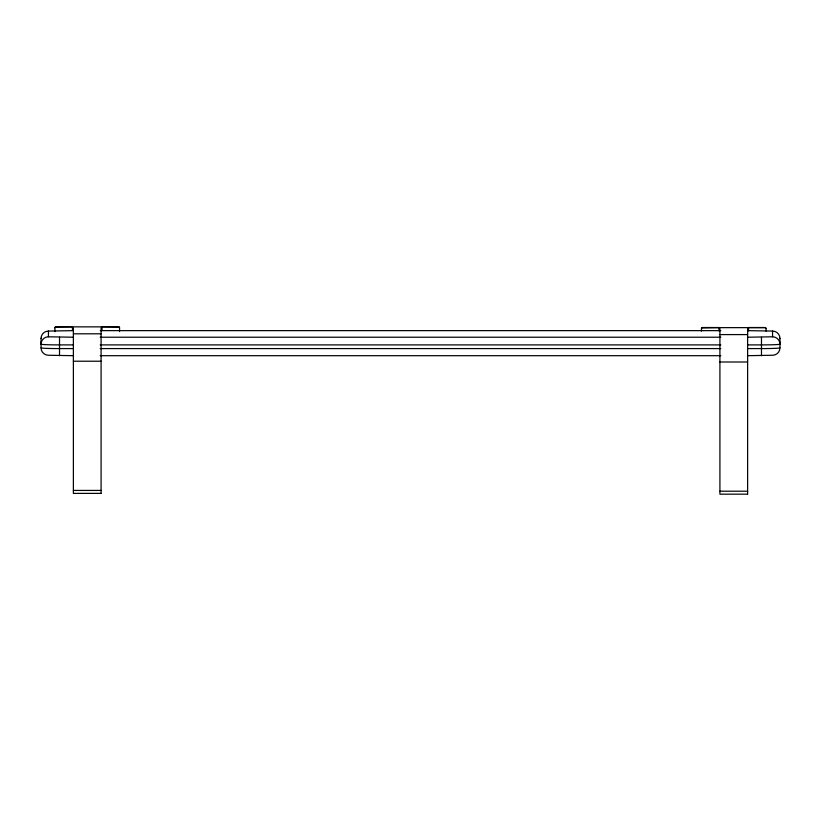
<?xml version="1.0" encoding="UTF-8"?>
<svg xmlns="http://www.w3.org/2000/svg" width="821" height="821" viewBox="0 0 821 821"><rect width="100%" height="100%" fill="white"/><g stroke="black" fill="none" stroke-linecap="round" stroke-linejoin="round"><path stroke-width="1.23" d="M54.904 327.784L55.171 327.025M701.514 328.205L702.365 327.528L718.991 327.528L718.991 330.873M701.709 327.907L718.991 327.641M73.51 355.688L48.439 355.257A7.389 7.379 0 0 1 41.05 347.878L41.05 338.447A7.389 7.379 0 0 1 48.439 331.068L73.51 330.637M747.49 344.902L761.478 344.902A18.473 0.718 0 0 0 779.95 344.184A7.389 7.379 0 0 0 772.561 336.795L747.49 337.226M55.479 326.932L72.453 326.748L72.453 330.093M747.49 355.688L772.561 355.257A7.389 7.379 0 0 0 779.95 347.878L779.95 338.447A7.389 7.379 0 0 0 772.561 331.068L747.49 330.637M55.828 326.861L72.453 326.861M102.009 326.861L118.635 326.861M748.547 327.641L765.172 327.641L766.096 328.564M100.213 330.637L720.787 330.637M73.377 333.808L101.086 333.808M719.914 334.588L747.623 334.588M73.51 344.902L59.523 344.902A18.473 0.718 0 0 1 41.05 344.184A7.389 7.379 0 0 1 48.439 336.795L73.51 337.226M100.213 337.226L720.787 337.226M100.213 344.902L720.787 344.902M73.51 348.586L59.523 348.586A18.473 0.718 0 0 1 41.05 347.878M100.213 348.586L720.787 348.586M747.49 348.586L761.478 348.586A18.473 0.718 0 0 0 779.95 347.878M100.213 355.688L720.787 355.688M73.377 361.219L101.086 361.219M719.914 361.999L747.623 361.999M73.377 490.424L101.086 490.424M719.914 491.204L747.623 491.204M118.983 326.932L102.009 326.748L102.009 330.093M118.983 326.82L119.558 327.784M772.561 331.068L772.561 336.795M766.096 331.12L766.024 328.102L765.172 327.528L748.547 327.528L748.547 330.873M761.478 337.226L761.478 355.688M701.442 328.451L701.442 331.12M119.558 327.671L119.558 331.612M59.523 337.226L59.523 355.688M54.904 327.671L54.904 331.612M48.439 331.068L48.439 336.795M41.327 342.018A18.473 0.718 0 0 0 41.05 342.141A7.389 7.379 0 0 0 41.307 344.061M41.05 338.447A18.473 0.718 0 0 1 41.327 338.324M779.673 342.018A18.473 0.718 0 0 1 779.95 342.141A7.389 7.379 0 0 1 779.693 344.061M779.673 338.324A18.473 0.718 0 0 1 779.95 338.447M101.086 493.39L73.377 493.39L73.377 326.861L101.086 326.861L101.086 493.39M747.623 494.17L719.914 494.17L719.914 327.641L747.623 327.641L747.623 494.17"/></g></svg>
